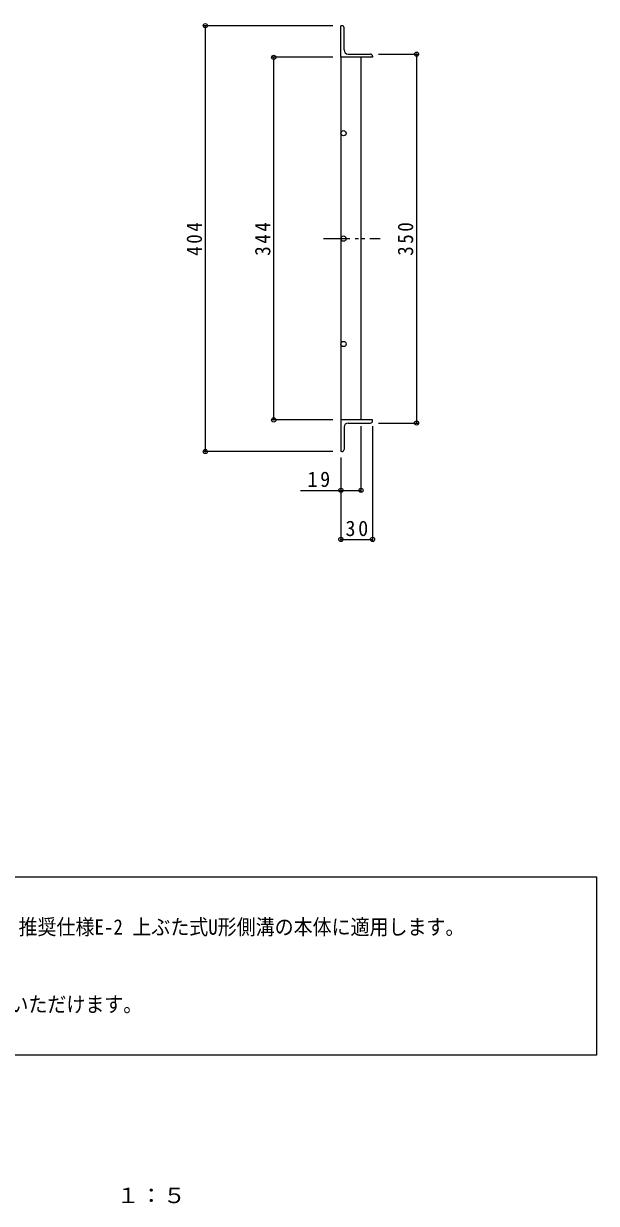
# Model space of a CAD drawing. Units: millimetres, scale not verified. Extents: x -703 to 910, y -687 to 581.
# Drawn here: x 367 to 910, y -680 to 440 of the extents above; entities that cross this region are included whole.
import ezdxf
from ezdxf.enums import TextEntityAlignment as Align

# ---------------------------------------------------------------- set-up
doc = ezdxf.new("R2010")
doc.units = ezdxf.units.MM
doc.header["$LTSCALE"] = 5
doc.header["$PDMODE"] = 32
doc.header["$PDSIZE"] = 4
doc.linetypes.add('DOUBLE_CHAIN1', pattern=[8.8, 5, -1, 0.6, -0.6, 0.6, -1])
for name, color, linetype, lineweight in [('A-0_通り芯', 2, 'Continuous', 9), ('A-2_蓋', 3, 'Continuous', 9), ('A-4_寸法', 7, 'Continuous', 9), ('F-5_F-5ﾚｲﾔ', 2, 'Continuous', 9)]:
    doc.layers.add(name, color=color, linetype=linetype, lineweight=lineweight)
doc.styles.add('ＭＳ ゴシック', font='')
doc.styles.get('ＭＳ ゴシック').set_extended_font_data('MS Gothic')

msp = doc.modelspace()

# ---------------------------------------------------------------- linework, layer by layer
at = {"layer": 'A-0_通り芯'}
for p, q in [((667.731, 407.581), (667.731, 437.581)), ((668.731, 437.581), (667.731, 437.581)), ((670.73, 414.581), (670.73, 435.581)), ((697.73, 407.581), (667.731, 407.581)), ((674.73, 410.581), (695.731, 410.581)), ((697.73, 408.581), (697.73, 407.581)), ((667.731, 63.581), (667.731, 33.581)), ((697.73, 63.581), (667.731, 63.581)), ((670.73, 56.581), (670.73, 35.581)), ((674.73, 60.581), (695.731, 60.581)), ((697.73, 62.581), (697.73, 63.581)), ((668.731, 33.581), (667.731, 33.581))]:
    msp.add_line(p, q, dxfattribs=at)
for centre, radius, start, end in [((668.731, 435.581), 2, 0, 90), ((674.73, 414.581), 4, 180, 270), ((695.731, 408.581), 2, 0, 90), ((674.73, 56.581), 4, 90, 180), ((695.731, 62.581), 2, 270, 0), ((668.731, 35.581), 2, 270, 0)]:
    msp.add_arc(centre, radius, start, end, dxfattribs=at)
at = {"layer": 'A-2_蓋'}
for p, q in [((667.731, 407.581), (667.731, 63.581)), ((686.731, 407.581), (686.731, 63.581))]:
    msp.add_line(p, q, dxfattribs=at)
at = {"layer": 'A-2_蓋', "linetype": 'DOUBLE_CHAIN1'}
msp.add_line((651.315, 235.581), (704.825, 235.581), dxfattribs=at)
at = {"layer": 'A-2_蓋'}
for centre in [(670.23, 335.581), (670.23, 235.581), (670.23, 135.581)]:
    msp.add_circle(centre, 2.5, dxfattribs=at)
at = {"layer": 'A-4_寸法'}
for p, q in [((660.231, 437.581), (537.689, 437.581)), ((539.189, 33.581), (539.189, 437.581)), ((660.231, 407.581), (602.554, 407.581)), ((604.054, 63.581), (604.054, 407.581)), ((703.231, 410.581), (740.95, 410.581)), ((739.45, 410.581), (739.45, 60.581)), ((660.231, 63.581), (602.554, 63.581)), ((686.731, 57.749), (686.731, -4.764)), ((697.73, 57.749), (697.73, -51.386)), ((703.231, 60.581), (740.95, 60.581)), ((660.231, 33.581), (537.689, 33.581)), ((667.731, 27.749), (667.731, -51.386)), ((629.474, -3.264), (686.731, -3.264)), ((667.731, -49.886), (697.73, -49.886))]:
    msp.add_line(p, q, dxfattribs=at)
for p in [(539.189, 437.581), (604.054, 407.581), (739.45, 410.581), (604.054, 63.581), (739.45, 60.581), (539.189, 33.581), (667.731, -3.264), (686.731, -3.264), (667.731, -49.886), (697.73, -49.886)]:
    msp.add_point(p, dxfattribs=at)
at = {"layer": 'F-5_F-5ﾚｲﾔ'}
msp.add_line((40, -370.069), (910, -370.069), dxfattribs=at)
msp.add_lwpolyline([(910, -370.069), (910, -539.054), (40, -539.054)], dxfattribs=at)

# ---------------------------------------------------------------- texts
at = {"layer": 'A-4_寸法', "color": 2, "char_height": 14.66, "attachment_point": 7, "rotation": 90, "style": 'ＭＳ ゴシック'}
for s, insert in [('\\T1.27;\\W0.9;404', (536.189, 219.331)), ('\\T1.27;\\W0.9;344', (601.054, 219.331)), ('\\T1.27;\\W0.9;350', (736.45, 219.331))]:
    msp.add_mtext(s, dxfattribs=dict(at, insert=insert))
at = {"layer": 'A-4_寸法', "color": 2, "char_height": 14.66, "attachment_point": 7, "style": 'ＭＳ ゴシック'}
for s, insert in [('\\T1.27;\\W0.95;19', (636.048, -0.264)), ('\\T1.27;\\W0.95;30', (672.106, -46.886))]:
    msp.add_mtext(s, dxfattribs=dict(at, insert=insert))
at = {"layer": 'F-5_F-5ﾚｲﾔ', "color": 7, "style": 'ＭＳ ゴシック', "width": 0.9}
for s, p in [('\u3000JIS A 5372 推奨仕様E-1 U形側溝、推奨仕様E-2 上ぶた式U形側溝の本体に適用します。', (56.474, -429.251)), ('\u3000適用荷重 歩行用は、歩道にお使いいただけます。', (56.474, -502.659))]:
    msp.add_text(s, height=14.66, dxfattribs=at).set_placement(p, align=Align.BOTTOM_LEFT)
at = {"layer": 'F-5_F-5ﾚｲﾔ', "style": 'ＭＳ ゴシック', "width": 1.1}
msp.add_text('１：５', height=14.66, dxfattribs=at).set_placement((454.889, -683.96), align=Align.BOTTOM_LEFT)

doc.saveas('drawing.dxf')
